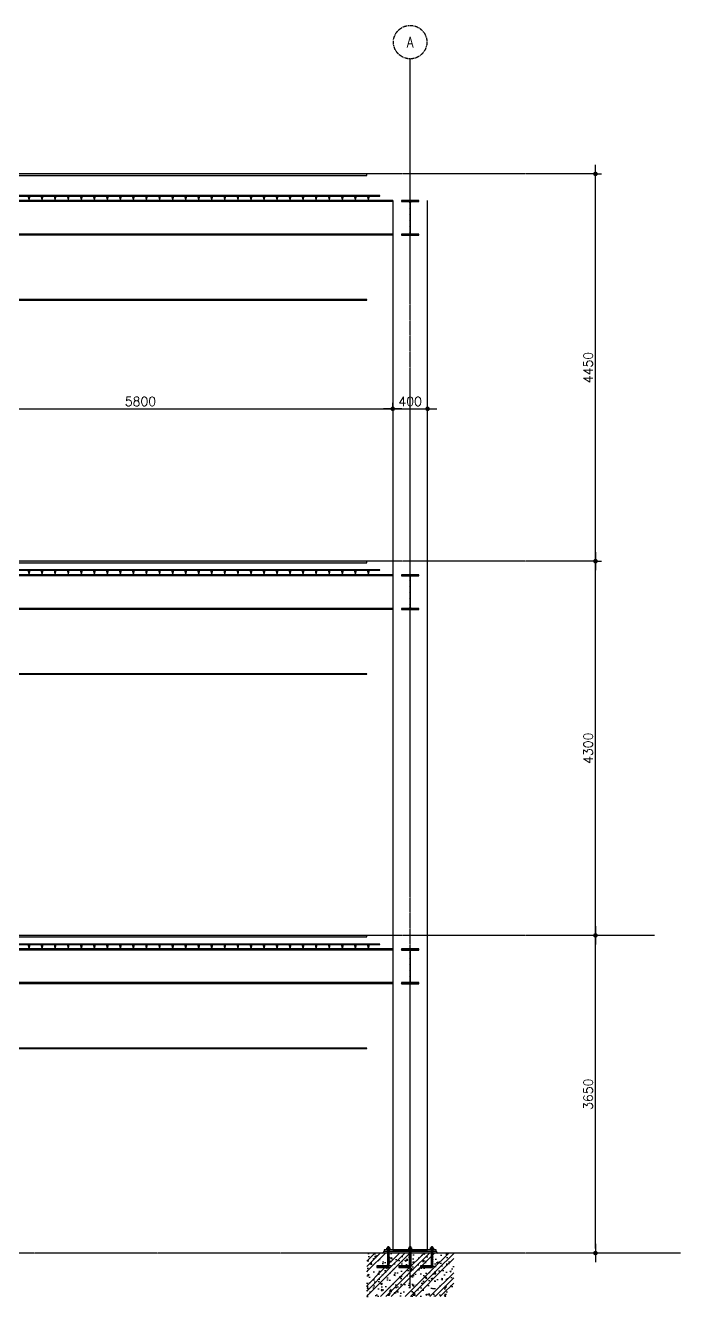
# Model space of a CAD drawing. Extents: x -3378 to 102197, y -3799 to 48702.
# Drawn here: x 66778 to 74309, y 20648 to 35254 of the extents above; entities that cross this region are included whole.
import ezdxf
from ezdxf.enums import TextEntityAlignment as Align

# ---------------------------------------------------------------- set-up
doc = ezdxf.new("R2010")
doc.units = 0
doc.linetypes.add('CENTER', pattern=[2, 1.25, -0.25, 0.25, -0.25])
doc.linetypes.add('DASHED', pattern=[0.75, 0.5, -0.25])
for name, color, linetype in [('24WELD', 55, 'Continuous'), ('FASTENERS_螺絲 固定五金', 124, 'Continuous'), ('GM_ANNO_DIMS', 4, 'Continuous'), ('GM_STEL_PRIM', 3, 'Continuous'), ('中心線 CENTER', 6, 'CENTER'), ('剖面線 HATCH', 251, 'Continuous'), ('結構體 STRUCTURAL', 154, 'Continuous'), ('螺絲、螺栓', 4, 'Continuous'), ('視覺模型鋁擠型暫替', 4, 'Continuous')]:
    doc.layers.add(name, color=color, linetype=linetype)
doc.layers.add('不顯示', color=254, linetype='Continuous', plot=False)
doc.styles.add('C1', font='simplex', dxfattribs={"bigfont": 'CHINESET'})
doc.styles.add('CD2', font='romand', dxfattribs={"height": 15})
doc.styles.add('romans', font='romans.shx', dxfattribs={"width": 0.5, "bigfont": ' chineset.shx'})
doc.dimstyles.new('DIMDD', dxfattribs={"dimscale": 100, "dimtxt": 0.25, "dimasz": 0.15, "dimexe": 0.2, "dimexo": 0, "dimgap": 0.09, "dimtad": 1, "dimdec": 1, "dimdsep": 46, "dimtxsty": 'C1', "dimblk1": 'DOT', "dimblk2": 'DOT', "dimsah": 1, "dimcen": 0.5, "dimazin": 0, "dimtfac": 1, "dimtdec": 1, "dimtix": 1, "dimtmove": 1, "dimatfit": 3, "dimldrblk": 'SLASH', "dimfxl": 10, "dimtolj": 1, "dimarcsym": 0})

# ---------------------------------------------------------------- blocks, each defined once
blk = doc.blocks.new('DOT')
blk.add_line((-2, 0), (2, 0))
at = {"const_width": 0.5}
blk.add_lwpolyline([(-0.25, 0, 1), (0.25, 0, 1)], format="xyb", close=True, dxfattribs=at)
blk = doc.blocks.new('*D811')
at = {"layer": 'Defpoints', "color": 0, "ltscale": 10, "transparency": 16777216}
for p in [(65201, 30849), (71001, 30849, 0), (71001, 30849)]:
    blk.add_point(p, dxfattribs=at)
at = {"layer": '不顯示', "color": 0, "lineweight": -2, "ltscale": 10, "transparency": 16777216}
for p, q in [((65201, 30849), (65201, 30919)), ((65254, 30849), (70949, 30849)), ((71001, 30849), (71001, 30919))]:
    blk.add_line(p, q, dxfattribs=at)
at = {"layer": '不顯示', "color": 0, "lineweight": -2, "ltscale": 10, "transparency": 16777216, "xscale": 52.5, "yscale": 52.5, "zscale": 52.5, "rotation": 180}
blk.add_blockref('DOT', (65201, 30849), dxfattribs=at)
at = {"layer": '不顯示', "color": 0, "lineweight": -2, "ltscale": 10, "transparency": 16777216, "xscale": 52.5, "yscale": 52.5, "zscale": 52.5}
blk.add_blockref('DOT', (71001, 30849), dxfattribs=at)
at = {"layer": '不顯示', "color": 2, "ltscale": 10, "transparency": 16777216, "insert": (68101, 30933), "char_height": 105, "attachment_point": 5, "style": 'C1'}
blk.add_mtext('\\A1;5800', dxfattribs=at)
blk = doc.blocks.new('_Dot')
at = {"color": 0, "linetype": 'ByBlock', "lineweight": -2}
blk.add_line((-0.5, 0), (-1, 0), dxfattribs=at)
at = {"color": 0, "linetype": 'ByBlock', "const_width": 0.5}
blk.add_lwpolyline([(-0.25, 0, 1), (0.25, 0, 1)], format="xyb", close=True, dxfattribs=at)
blk = doc.blocks.new('SLASH')
at = {"color": 0}
blk.add_line((-1, 0), (1, 0), dxfattribs=at)
at = {"color": 3, "linetype": 'Continuous'}
blk.add_line((-0.5, -0.5), (0.5, 0.5), dxfattribs=at)
blk = doc.blocks.new('*D812')
at = {"layer": 'Defpoints', "color": 0, "ltscale": 10, "transparency": 16777216}
for p in [(71001, 30849), (71401, 30849), (71401, 30849)]:
    blk.add_point(p, dxfattribs=at)
at = {"layer": '不顯示', "color": 0, "lineweight": -2, "ltscale": 10, "transparency": 16777216}
for p, q in [((71001, 30849), (71001, 30919)), ((71054, 30849), (71349, 30849)), ((71401, 30849), (71401, 30919))]:
    blk.add_line(p, q, dxfattribs=at)
at = {"layer": '不顯示', "color": 0, "lineweight": -2, "ltscale": 10, "transparency": 16777216, "xscale": 52.5, "yscale": 52.5, "zscale": 52.5, "rotation": 180}
blk.add_blockref('DOT', (71001, 30849), dxfattribs=at)
at = {"layer": '不顯示', "color": 0, "lineweight": -2, "ltscale": 10, "transparency": 16777216, "xscale": 52.5, "yscale": 52.5, "zscale": 52.5}
blk.add_blockref('DOT', (71401, 30849), dxfattribs=at)
at = {"layer": '不顯示', "color": 2, "ltscale": 10, "transparency": 16777216, "insert": (71201, 30933), "char_height": 105, "attachment_point": 5, "style": 'C1'}
blk.add_mtext('\\A1;400', dxfattribs=at)
blk = doc.blocks.new('H-400x200x8x13')
at = {"layer": '視覺模型鋁擠型暫替', "linetype": 'Continuous'}
h = blk.add_hatch(dxfattribs=at)
h.set_pattern_fill('ANSI31', color=1, scale=30, angle=180)
h.set_pattern_definition([(225, (85874.229, 995633.081), (2.65165043, -2.65165043), [])])
h.paths.add_polyline_path([(300, -400), (300, -387), (217, -387, -0.414214), (204, -374), (204, -26, -0.414214), (217, -13), (300, -13), (300, 0), (100, 0), (100, -13), (183, -13, -0.414214), (196, -26), (196, -374, -0.414214), (183, -387), (100, -387), (100, -400)])
blk.add_lwpolyline([(100, -13), (183, -13, -0.414214), (196, -26), (196, -374, -0.414214), (183, -387), (100, -387), (100, -400), (300, -400), (300, -387), (217, -387, -0.414214), (204, -374), (204, -26, -0.414214), (217, -13), (300, -13), (300, 0), (100, 0)], format="xyb", close=True, dxfattribs=at)
blk = doc.blocks.new('*U661')
blk.add_circle((0, 6), 6)
at = {"style": 'CD2', "width": 0.85}
blk.add_attdef('GRID-BUB', text='', height=3.75, dxfattribs=at).set_placement((0, 6), align=Align.MIDDLE)
blk = doc.blocks.new('*U700')
for centre, end in [((-236, 15.5), 284.45291), ((-233.5, 15.3), 284.45291), ((-231, 15.2), 284.45291), ((-228.5, 15), 284.45291), ((-226, 14.8), 284.45291), ((-223.5, 14.7), 284.45291), ((-221, 14.5), 284.45291), ((-218.5, 14.3), 284.45291), ((-216, 14.2), 284.45291), ((-213.5, 14), 284.45291), ((-211, 13.9), 284.45291), ((-208.6, 13.7), 284.45291), ((-206.1, 13.5), 284.45291), ((-203.6, 13.4), 284.45291), ((-201.1, 13.2), 284.45291), ((-198.6, 13), 284.45291), ((-196.1, 12.9), 284.45291), ((-193.6, 12.7), 284.45291), ((-191.1, 12.5), 284.45291), ((-188.6, 12.4), 284.45291), ((-186.1, 12.2), 284.45291), ((-183.6, 12.1), 284.45291), ((-181.1, 11.9), 284.45291), ((-178.6, 11.7), 284.45291), ((-176.1, 11.6), 284.45291), ((-173.6, 11.4), 284.45291), ((-171.1, 11.2), 284.45291), ((-168.6, 11.1), 284.45291), ((-166.1, 10.9), 284.45291), ((-163.6, 10.7), 284.45291), ((-161.2, 10.6), 284.45291), ((-158.7, 10.4), 284.45291), ((-156.2, 10.3), 284.45291), ((-153.7, 10.1), 284.45291), ((-151.2, 9.9), 284.45291), ((-148.7, 9.8), 284.45291), ((-146.2, 9.6), 284.45291), ((-143.7, 9.4), 284.45291), ((-141.2, 9.3), 284.45291), ((-138.7, 9.1), 284.45291), ((-136.2, 8.9), 284.45291), ((-133.7, 8.8), 284.45291), ((-131.2, 8.6), 284.45291), ((-128.7, 8.5), 284.45291), ((-126.2, 8.3), 284.45291), ((-123.7, 8.1), 284.45291), ((-121.2, 8), 284.45291), ((-118.7, 7.8), 284.45291), ((-116.2, 7.6), 284.45291), ((-113.8, 7.5), 284.45291), ((-111.3, 7.3), 284.45291), ((-108.8, 7.1), 284.45291), ((-106.3, 7), 284.45291), ((-103.8, 6.8), 284.45291), ((-101.3, 6.7), 284.45291), ((-98.8, 6.5), 284.45291), ((-96.3, 6.3), 284.45291), ((-93.8, 6.2), 284.45291), ((-91.3, 6), 284.45291), ((-88.8, 5.8), 284.45291), ((-86.3, 5.7), 284.45291), ((-83.8, 5.5), 284.45291), ((-81.3, 5.3), 284.45291), ((-78.8, 5.2), 284.45291), ((-76.3, 5), 284.45291), ((-73.8, 4.8), 284.45291), ((-71.3, 4.7), 284.45291), ((-68.9, 4.5), 284.45291), ((-66.4, 4.4), 284.45291), ((-63.9, 4.2), 284.45291), ((-61.4, 4), 284.45291), ((-58.9, 3.9), 284.45291), ((-56.4, 3.7), 284.45291), ((-53.9, 3.5), 284.45291), ((-51.4, 3.4), 284.45291), ((-48.9, 3.2), 284.45291), ((-46.4, 3), 284.45291), ((-43.9, 2.9), 284.45291), ((-41.4, 2.7), 284.45291), ((-38.9, 2.6), 284.45291), ((-36.4, 2.4), 284.45291), ((-33.9, 2.2), 284.45291), ((-31.4, 2.1), 284.45291), ((-28.9, 1.9), 284.45291), ((-26.4, 1.7), 284.45291), ((-23.9, 1.6), 284.45291), ((-21.5, 1.4), 284.45291), ((-19, 1.2), 284.45291), ((-16.5, 1.1), 284.45291), ((-14, 0.9), 284.45291), ((-11.5, 0.8), 284.45291), ((-9, 0.6), 284.45291), ((-6.5, 0.4), 284.45291), ((-4, 0.3), 356.24306)]:
    blk.add_arc(centre, 4, 176.24306, end)
blk = doc.blocks.new('M12_WASH')
at = {"color": 0, "linetype": 'ByBlock'}
for p, q in [((2.5, 1.6), (0, 0.9)), ((0, -1.6), (2.5, -0.9))]:
    blk.add_line(p, q, dxfattribs=at)
blk.add_lwpolyline([(0, -10.4), (2.5, -10.4), (2.5, 10.4), (0, 10.4)], close=True, dxfattribs=at)
blk = doc.blocks.new('柱墩座')
at = {"layer": '剖面線 HATCH'}
h = blk.add_hatch(dxfattribs=at)
h.set_pattern_fill('AR-CONC', color=256)
h.set_pattern_definition([(50, (-52643.91, -92915.07), (182.18467, -15.93909), [19.05, -209.55]), (355, (-52643.91, -92915.07), (-35.24342, 191.05685), [15.24, -167.6406]), (100.45144, (-52628.73, -92916.4), (146.94125, 175.11775), [16.19, -178.09024]), (46.1842, (-52643.91, -92864.27), (271.07904, -42.04233), [28.575, -314.325]), (96.63556, (-52621.32, -92867.78), (237.40413, 247.4261), [24.285, -267.1356]), (351.18415, (-52643.91, -92864.27), (237.4041, 247.4261), [22.86, -251.4597]), (21, (-52618.51, -92876.97), (151.6144, -102.2652), [19.05, -209.55]), (326, (-52618.51, -92876.97), (61.80203, 184.18797), [15.24, -167.64]), (71.45144, (-52605.88, -92885.5), (213.41642, 81.92277), [16.19, -178.08994]), (37.5, (-52643.914, -92915.07), (3.088603, 84.55504), [0, -165.608, 0, -170.18, 0, -168.275]), (7.5, (-52643.91, -92915.07), (66.81966, 100.180575), [0, -97.028, 0, -161.798, 0, -64.135]), (327.5, (-52700.556, -92915.07), (135.590595, -5.728744), [0, -63.5, 0, -198.12, 0, -262.89]), (317.5, (-52725.96, -92915.07), (148.12918, 25.42649), [0, -82.55, 0, -131.572, 0, -186.69])])
h.paths.add_polyline_path([(500, 500), (-500, 500), (-500, 0), (500, 0)])
h = blk.add_hatch(dxfattribs=at)
h.set_pattern_fill('GOST_GROUND', color=256, scale=20)
h.set_pattern_definition([(45, (173.72, -66444.85), (282.8427, 0), [400]), (45, (233.72, -66444.85), (282.8427, 0), [400]), (45, (293.72, -66444.85), (282.8427, 0), [400])])
h.paths.add_polyline_path([(500, 500), (-500, 500), (-500, 0), (500, 0)])
h = blk.add_hatch(dxfattribs=at)
h.set_pattern_fill('ANSI31', color=256, angle=90)
h.set_pattern_definition([(135, (-604199.8967, 102453.3672), (-2.24506403, -2.24506403), [])])
edge = h.paths.add_edge_path()
edge.add_line((-260, 536), (-260, 355))
edge.add_line((-260, 355), (-382, 355))
edge.add_line((-382, 355), (-382, 335))
edge.add_line((-382, 335), (-250, 335))
edge.add_arc((-250, 345), 10, 270, 360.0003)
edge.add_line((-240, 345), (-240, 536))
edge.add_line((-240, 536), (-260, 536))
h = blk.add_hatch(dxfattribs=at)
h.set_pattern_fill('ANSI31', color=256, angle=90)
h.set_pattern_definition([(135, (-603949.8967, 102453.3672), (-2.24506403, -2.24506403), [])])
edge = h.paths.add_edge_path()
edge.add_line((-10, 536), (-10, 355))
edge.add_line((-10, 355), (-132, 355))
edge.add_line((-132, 355), (-132, 335))
edge.add_line((-132, 335), (0, 335))
edge.add_arc((0, 345), 10, 270, 360.0003)
edge.add_line((10, 345), (10, 536))
edge.add_line((10, 536), (-10, 536))
h = blk.add_hatch(dxfattribs=at)
h.set_pattern_fill('ANSI31', color=256, angle=90)
h.set_pattern_definition([(135, (-603699.8967, 102453.3672), (-2.24506403, -2.24506403), [])])
edge = h.paths.add_edge_path()
edge.add_line((240, 536), (240, 355))
edge.add_line((240, 355), (118, 355))
edge.add_line((118, 355), (118, 335))
edge.add_line((118, 335), (250, 335))
edge.add_arc((250, 345), 10, 270, 360.0003)
edge.add_line((260, 345), (260, 536))
edge.add_line((260, 536), (240, 536))
at = {"layer": '結構體 STRUCTURAL'}
h = blk.add_hatch(dxfattribs=at)
h.set_pattern_fill('AR-CONC', color=6, scale=0.1)
h.set_pattern_definition([(50, (-1769.33, -66444.849), (18.218467, -1.5939086), [1.905, -20.955]), (355, (-1769.33, -66444.849), (-3.524342, 19.1056845), [1.524, -16.7640584]), (100.451445, (-1767.812, -66444.981), (14.6941247, 17.511775), [1.619001, -17.8090245]), (46.1842, (-1769.33, -66439.769), (27.107904, -4.204233), [2.8575, -31.4325]), (96.635558, (-1767.07, -66440.12), (23.740413, 24.742612), [2.428502, -26.713561]), (351.18415, (-1769.33, -66439.769), (23.740413, 24.742612), [2.285997, -25.145973]), (21, (-1766.79, -66441.039), (15.161439, -10.2265198), [1.905, -20.955]), (326, (-1766.79, -66441.039), (6.180203, 18.4187966), [1.524, -16.764]), (71.451445, (-1765.527, -66441.89), (21.341642, 8.192277), [1.619001, -17.808994]), (37.5, (-1769.33, -66444.8485), (0.3088603, 8.4555039), [0, -16.5608, 0, -17.018, 0, -16.8275]), (7.5, (-1769.33, -66444.8485), (6.6819663, 10.0180575), [0, -9.7028, 0, -16.1798, 0, -6.4135]), (327.5, (-1774.994, -66444.8485), (13.5590595, -0.5728744), [0, -6.35, 0, -19.812, 0, -26.289]), (317.5, (-1777.534, -66444.849), (14.8129181, 2.542649), [0, -8.255, 0, -13.1572, 0, -18.669])])
h.paths.add_polyline_path([(300, 520), (-300, 520, -0.156484), (-320, 500), (320, 500, -0.156484)])
at = {"linetype": 'DASHED'}
for p, q in [((-242, 569), (-258, 569)), ((-256, 570), (-256, 560)), ((-244, 570), (-244, 560)), ((8, 569), (-8, 569)), ((-6, 570), (-6, 560)), ((6, 570), (6, 560)), ((258, 569), (242, 569)), ((244, 570), (244, 560)), ((256, 570), (256, 560))]:
    blk.add_line(p, q, dxfattribs=at)
at = {"color": 0, "linetype": 'ByBlock'}
for points in [[(-235, 544), (-265, 544), (-267, 547), (-267, 558), (-265, 560), (-235, 560), (-233, 558), (-233, 547)], [(15, 544), (-15, 544), (-17, 547), (-17, 558), (-15, 560), (15, 560), (17, 558), (17, 547)], [(265, 544), (235, 544), (233, 547), (233, 558), (235, 560), (265, 560), (267, 558), (267, 547)]]:
    blk.add_lwpolyline(points, close=True, dxfattribs=at)
for points in [[(-267, 558, 0.024151), (-267, 557)], [(-267, 547, 0.024151), (-267, 546, 0.024151)], [(-234, 559, 0.442794), (-241, 557), (-241, 547, -0.309768), (-259, 547), (-259, 557, 0.442794), (-266, 559, 0.442794)], [(-266, 545, 0.442794), (-259, 547), (-259, 557, -0.309768), (-241, 557), (-241, 547, 0.442794), (-234, 545)], [(-233, 557, 0.024151), (-233, 558, 0.024151)], [(-233, 546, 0.024151), (-233, 547)], [(-17, 558, 0.024151), (-17, 557)], [(-17, 547, 0.024151), (-17, 546, 0.024151)], [(16, 559, 0.442794), (9, 557), (9, 547, -0.309768), (-9, 547), (-9, 557, 0.442794), (-16, 559, 0.442794)], [(-16, 545, 0.442794), (-9, 547), (-9, 557, -0.309768), (9, 557), (9, 547, 0.442794), (16, 545)], [(17, 557, 0.024151), (17, 558, 0.024151)], [(17, 546, 0.024151), (17, 547)], [(233, 558, 0.024151), (233, 557)], [(233, 547, 0.024151), (233, 546, 0.024151)], [(266, 559, 0.442794), (259, 557), (259, 547, -0.309768), (241, 547), (241, 557, 0.442794), (234, 559, 0.442794)], [(234, 545, 0.442794), (241, 547), (241, 557, -0.309768), (259, 557), (259, 547, 0.442794), (266, 545)], [(267, 557, 0.024151), (267, 558, 0.024151)], [(267, 546, 0.024151), (267, 547)]]:
    blk.add_lwpolyline(points, format="xyb", dxfattribs=at)
at = {"layer": 'FASTENERS_螺絲 固定五金', "linetype": 'Continuous'}
for points in [[(-269, 536), (-269, 540), (-232, 540), (-232, 536), (-269, 536)], [(-19, 536), (-19, 540), (18, 540), (18, 536), (-19, 536)], [(231, 536), (231, 540), (268, 540), (268, 536), (231, 536)]]:
    blk.add_lwpolyline(points, dxfattribs=at)
at = {"layer": 'FASTENERS_螺絲 固定五金', "linetype": 'ByBlock'}
for points in [[(-240, 560), (-240, 569), (-244, 570), (-256, 570), (-260, 569), (-260, 560)], [(10, 560), (10, 569), (6, 570), (-6, 570), (-10, 569), (-10, 560)], [(260, 560), (260, 569), (256, 570), (244, 570), (240, 569), (240, 560)]]:
    blk.add_lwpolyline(points, dxfattribs=at)
at = {"layer": 'GM_ANNO_DIMS'}
for points in [[(-260, 536), (-260, 355), (-382, 355), (-382, 335), (-250, 335, 0.414215), (-240, 345), (-240, 536)], [(-10, 536), (-10, 355), (-132, 355), (-132, 335), (0, 335, 0.414215), (10, 345), (10, 536)], [(240, 536), (240, 355), (118, 355), (118, 335), (250, 335, 0.414215), (260, 345), (260, 536)]]:
    blk.add_lwpolyline(points, format="xyb", close=True, dxfattribs=at)
at = {"layer": '結構體 STRUCTURAL'}
for p, q in [((500, 500), (-500, 500)), ((200, 536), (-200, 536))]:
    blk.add_line(p, q, dxfattribs=at)
at = {"layer": '結構體 STRUCTURAL', "color": 2, "linetype": 'Continuous'}
blk.add_lwpolyline([(-300, 536), (-300, 520), (300, 520), (300, 536)], close=True, dxfattribs=at)
at = {"layer": '結構體 STRUCTURAL', "color": 6}
for centre, start, end in [((-341, 541), 297.2125, 332.7875), ((341, 541), 207.2125, 242.7875)]:
    blk.add_arc(centre, 46.3, start, end, dxfattribs=at)
at = {"layer": 'FASTENERS_螺絲 固定五金', "linetype": 'ByBlock', "xscale": -1.666666666666748, "yscale": 1.666666666666748, "zscale": 1.666666666666742, "rotation": 90}
for p in [(-250, 544), (0, 544), (250, 544)]:
    blk.add_blockref('M12_WASH', p, dxfattribs=at)
at = {"layer": 'Defpoints', "color": 8, "style": 'romans', "width": 0.8}
for p in [(-240, 551), (10, 551), (260, 551)]:
    blk.add_text('M20', height=2.1, dxfattribs=at).set_placement(p)
blk = doc.blocks.new('室內地板')
at = {"layer": '結構體 STRUCTURAL'}
h = blk.add_hatch(dxfattribs=at)
h.set_pattern_fill('AR-HBONE', color=256, scale=0.1)
h.set_pattern_definition([(45, (-52753.211, -90985.298), (0, 14.3684098), [30.48, -10.16]), (135, (-52746.026, -90978.114), (1e-15, 14.3684098), [30.48, -10.16])])
h.paths.add_polyline_path([(0, 0), (0, -18), (11600, -18), (11600, 0)])
blk.add_lwpolyline([(0, 0), (0, -18), (11600, -18), (11600, 0)], close=True, dxfattribs=at)
blk = doc.blocks.new('屋頂地板')
at = {"layer": '結構體 STRUCTURAL'}
h = blk.add_hatch(dxfattribs=at)
h.set_pattern_fill('AR-HBONE', color=256, scale=0.1)
h.set_pattern_definition([(45, (-52753.211, -90985.298), (0, 14.3684098), [30.48, -10.16]), (135, (-52746.027, -90978.114), (1e-15, 14.3684098), [30.48, -10.16])])
h.paths.add_polyline_path([(0, 0), (0, -18), (11600, -18), (11600, 0)])
blk.add_lwpolyline([(0, 0), (0, -18), (11600, -18), (11600, 0)], close=True, dxfattribs=at)
blk = doc.blocks.new('6t 矽酸鈣板')
at = {"layer": '結構體 STRUCTURAL', "ltscale": 50}
h = blk.add_hatch(dxfattribs=at)
h.set_pattern_fill('JIS_LC_20', color=256, scale=2, angle=45)
h.set_pattern_definition([(90, (-51370.39, -83265.073), (-40, 0), []), (90, (-51369.823, -83264.507), (-40, 0), [])])
h.paths.add_polyline_path([(11600, 6), (215, 6), (215, 0), (11600, 0)])
at = {"layer": '結構體 STRUCTURAL'}
blk.add_lwpolyline([(215, 6), (215, 0), (11600, 0), (11600, 6)], close=True, dxfattribs=at)
blk = doc.blocks.new('*D886')
at = {"layer": 'Defpoints', "color": 0, "ltscale": 10, "transparency": 16777216}
for p in [(73331, 24798), (74010, 24798), (74309, 21148, 0)]:
    blk.add_point(p, dxfattribs=at)
at = {"layer": '不顯示', "color": 0, "lineweight": -2, "ltscale": 10, "transparency": 16777216}
for p, q in [((74010, 24798), (73261, 24798)), ((73331, 21201), (73331, 24746)), ((74309, 21148), (73261, 21148))]:
    blk.add_line(p, q, dxfattribs=at)
at = {"layer": '不顯示', "color": 0, "lineweight": -2, "ltscale": 10, "transparency": 16777216, "xscale": 52.5, "yscale": 52.5, "zscale": 52.5}
for p, rotation in [((73331, 24798), 90), ((73331, 21148), 270)]:
    blk.add_blockref('DOT', p, dxfattribs=dict(at, rotation=rotation))
at = {"layer": '不顯示', "color": 2, "ltscale": 10, "transparency": 16777216, "insert": (73247, 22973), "char_height": 105, "attachment_point": 5, "rotation": 90, "style": 'C1'}
blk.add_mtext('\\A1;3650', dxfattribs=at)
blk = doc.blocks.new('*D887')
at = {"layer": 'Defpoints', "color": 0, "ltscale": 10, "transparency": 16777216}
for p in [(73331, 29098, 0), (73331, 29098), (74010, 24798)]:
    blk.add_point(p, dxfattribs=at)
at = {"layer": '不顯示', "color": 0, "lineweight": -2, "ltscale": 10, "transparency": 16777216}
for p, q in [((73331, 29098), (73401, 29098)), ((73331, 24851), (73331, 29046)), ((74010, 24798), (73261, 24798))]:
    blk.add_line(p, q, dxfattribs=at)
at = {"layer": '不顯示', "color": 0, "lineweight": -2, "ltscale": 10, "transparency": 16777216, "xscale": 52.5, "yscale": 52.5, "zscale": 52.5}
for p, rotation in [((73331, 29098), 90), ((73331, 24798), 270)]:
    blk.add_blockref('DOT', p, dxfattribs=dict(at, rotation=rotation))
at = {"layer": '不顯示', "color": 2, "ltscale": 10, "transparency": 16777216, "insert": (73247, 26948), "char_height": 105, "attachment_point": 5, "rotation": 90, "style": 'C1'}
blk.add_mtext('\\A1;4300', dxfattribs=at)
blk = doc.blocks.new('*D888')
at = {"layer": 'Defpoints', "color": 0, "ltscale": 10, "transparency": 16777216}
for p in [(73331, 33548), (73331, 33548), (73331, 29098)]:
    blk.add_point(p, dxfattribs=at)
at = {"layer": '不顯示', "color": 0, "lineweight": -2, "ltscale": 10, "transparency": 16777216}
for p, q in [((73331, 33548), (73401, 33548)), ((73331, 29151), (73331, 33496)), ((73331, 29098), (73401, 29098))]:
    blk.add_line(p, q, dxfattribs=at)
at = {"layer": '不顯示', "color": 0, "lineweight": -2, "ltscale": 10, "transparency": 16777216, "xscale": 52.5, "yscale": 52.5, "zscale": 52.5}
for p, rotation in [((73331, 33548), 90), ((73331, 29098), 270)]:
    blk.add_blockref('DOT', p, dxfattribs=dict(at, rotation=rotation))
at = {"layer": '不顯示', "color": 2, "ltscale": 10, "transparency": 16777216, "insert": (73247, 31323), "char_height": 105, "attachment_point": 5, "rotation": 90, "style": 'C1'}
blk.add_mtext('\\A1;4450', dxfattribs=at)
blk = doc.blocks.new('*U768')
at = {"layer": 'GM_STEL_PRIM'}
for p, q in [((0, -15), (-11, 25)), ((0, -15), (11, 25)), ((0, -25), (0, -15))]:
    blk.add_line(p, q, dxfattribs=at)
blk = doc.blocks.new('*U769')
at = {"layer": 'GM_ANNO_DIMS', "color": 0, "linetype": 'ByBlock', "lineweight": -2}
for p in [(7650, 0), (7800, 0), (7950, 0), (8100, 0), (8250, 0), (8400, 0), (8550, 0), (8700, 0), (8850, 0), (9000, 0), (9150, 0), (9300, 0), (9450, 0), (9600, 0), (9750, 0), (9900, 0), (10050, 0), (10200, 0), (10350, 0), (10500, 0), (10650, 0), (10800, 0), (10950, 0), (11100, 0), (11250, 0), (11400, 0), (11550, 0)]:
    blk.add_blockref('*U768', p, dxfattribs=at)
blk = doc.blocks.new('*U757')
at = {"layer": 'GM_STEL_PRIM'}
for p, q in [((0, -15), (-11, 25)), ((0, -15), (11, 25)), ((0, -25), (0, -15))]:
    blk.add_line(p, q, dxfattribs=at)
blk = doc.blocks.new('*U758')
at = {"layer": 'GM_ANNO_DIMS', "color": 0, "linetype": 'ByBlock', "lineweight": -2}
for p in [(7650, 0), (7800, 0), (7950, 0), (8100, 0), (8250, 0), (8400, 0), (8550, 0), (8700, 0), (8850, 0), (9000, 0), (9150, 0), (9300, 0), (9450, 0), (9600, 0), (9750, 0), (9900, 0), (10050, 0), (10200, 0), (10350, 0), (10500, 0), (10650, 0), (10800, 0), (10950, 0), (11100, 0), (11250, 0), (11400, 0), (11550, 0)]:
    blk.add_blockref('*U757', p, dxfattribs=at)
blk = doc.blocks.new('*U749')
at = {"layer": 'GM_STEL_PRIM'}
for p, q in [((0, -15), (-11, 25)), ((0, -15), (11, 25)), ((0, -25), (0, -15))]:
    blk.add_line(p, q, dxfattribs=at)
blk = doc.blocks.new('*U750')
at = {"layer": 'GM_ANNO_DIMS', "color": 0, "linetype": 'ByBlock', "lineweight": -2}
for p in [(7650, 0), (7800, 0), (7950, 0), (8100, 0), (8250, 0), (8400, 0), (8550, 0), (8700, 0), (8850, 0), (9000, 0), (9150, 0), (9300, 0), (9450, 0), (9600, 0), (9750, 0), (9900, 0), (10050, 0), (10200, 0), (10350, 0), (10500, 0), (10650, 0), (10800, 0), (10950, 0), (11100, 0), (11250, 0), (11400, 0), (11550, 0)]:
    blk.add_blockref('*U749', p, dxfattribs=at)

msp = doc.modelspace()

# ---------------------------------------------------------------- linework, layer by layer
at = {"layer": 'GM_STEL_PRIM', "elevation": 0}
for points in [[(70851.113, 33298.085), (59151.111, 33298.085), (59151.111, 33293.085), (70851.113, 33293.085)], [(70851.113, 28998.085), (59151.111, 28998.085), (59151.111, 28993.085), (70851.113, 28993.085)], [(70851.113, 24698.085), (59151.111, 24698.085), (59151.111, 24693.085), (70851.113, 24693.085)]]:
    msp.add_lwpolyline(points, close=True, dxfattribs=at)
at = {"layer": '中心線 CENTER', "ltscale": 15}
for p, q in [((71201.113, 20743.085), (71201.113, 34870.216)), ((73331.115, 33548.085), (54300.371, 33548.085, 0)), ((73331.115, 29098.085), (54300.371, 29098.085, 0)), ((73331.115, 24798.085), (54300.371, 24798.085, 0)), ((73331.115, 21148.085), (54300.371, 21148.085, 0))]:
    msp.add_line(p, q, dxfattribs=at)
at = {"layer": '結構體 STRUCTURAL'}
for p, q in [((71001.113, 33243.085), (59551.111, 33243.085, 0)), ((71001.113, 33230.085), (59551.111, 33230.085, 0)), ((71001.113, 33243.085), (71001.113, 21180.085, 0)), ((71401.113, 21180.085, 0), (71401.113, 33243.085)), ((71001.113, 32856.085), (59551.111, 32856.085, 0)), ((71001.113, 32843.085), (59551.111, 32843.085, 0)), ((71001.113, 28943.085), (59551.111, 28943.085, 0)), ((71001.113, 28930.085), (59551.111, 28930.085, 0)), ((71001.113, 28556.085), (59551.111, 28556.085, 0)), ((71001.113, 28543.085), (59551.111, 28543.085, 0)), ((71001.113, 24643.085), (59551.111, 24643.085, 0)), ((71001.113, 24630.085), (59551.111, 24630.085, 0)), ((71001.113, 24256.085), (59551.111, 24256.085, 0)), ((71001.113, 24243.085), (59551.111, 24243.085, 0)), ((71401.113, 21180.085, 0), (71001.113, 21180.085, 0))]:
    msp.add_line(p, q, dxfattribs=at)

# ---------------------------------------------------------------- block references
at = {"layer": '24WELD', "xscale": -1.582031250000002, "yscale": 1.582031250000002, "zscale": 1.582031250000002, "rotation": 176.2430628015468}
msp.add_blockref('*U700', (71389.553, 21180.085, 0), dxfattribs=at)
at = {"layer": 'GM_ANNO_DIMS'}
for name, p in [('*U769', (59172.111, 33268.085, 0)), ('*U758', (59172.111, 28968.085, 0)), ('*U750', (59172.111, 24668.085, 0))]:
    msp.add_blockref(name, p, dxfattribs=at)
at = {"layer": '中心線 CENTER', "xscale": 32.00000000000001, "yscale": 32.00000000000001, "zscale": 32.00000000000001}
msp.add_blockref('*U661', (71201.113, 34870.216), dxfattribs=at).add_auto_attribs({'GRID-BUB': 'A'})
at = {"layer": '螺絲、螺栓'}
for name, p in [('屋頂地板', (59101.111, 33548.085, 0)), ('6t 矽酸鈣板', (59101.111, 32098.085, 0)), ('室內地板', (59101.111, 29098.085, 0)), ('6t 矽酸鈣板', (59101.111, 27798.085)), ('室內地板', (59101.111, 24798.085, 0)), ('6t 矽酸鈣板', (59101.111, 23498.085)), ('柱墩座', (71201.113, 20648.085, 0))]:
    msp.add_blockref(name, p, dxfattribs=at)
at = {"layer": '視覺模型鋁擠型暫替', "linetype": 'Continuous'}
for p in [(71001.113, 33243.085), (71001.113, 28943.085), (71001.113, 24643.085)]:
    msp.add_blockref('H-400x200x8x13', p, dxfattribs=at)

# ---------------------------------------------------------------- dimensions: what is measured, and where the dimension line sits
at = {"layer": '不顯示', "ltscale": 10}
for base, p1, p2, picture, middle in [((73331.115, 33548.085), (73331.115, 29098.085), (73331.115, 33548.085), '*D888', (73247.115, 31323.085)), ((73331.115, 29098.085, 0), (74009.631, 24798.085, 0), (73331.115, 29098.085), '*D887', (73247.115, 26948.085, 0)), ((73331.115, 24798.085, 0), (74309.374, 21148.085), (74009.631, 24798.085, 0), '*D886', (73247.115, 22973.085, 0))]:
    dim = msp.add_linear_dim(base=base, p1=p1, p2=p2, angle=90, dimstyle='DIMDD', override={"dimscale": 350, "dimtxt": 0.3, "dimclrt": 2}, dxfattribs=at)
    dim.commit()
    dim.dimension.update_dxf_attribs({"geometry": picture, "text_midpoint": middle})
for base, p1, p2, picture, middle in [((71001.113, 30849.121, 0), (65201.113, 30849.121, 0), (71001.113, 30849.121), '*D811', (68101.113, 30933.121, 0)), ((71401.113, 30849.121), (71001.113, 30849.121), (71401.113, 30849.121), '*D812', (71201.113, 30933.121))]:
    dim = msp.add_linear_dim(base=base, p1=p1, p2=p2, dimstyle='DIMDD', override={"dimscale": 350, "dimtxt": 0.3, "dimclrt": 2}, dxfattribs=at)
    dim.commit()
    dim.dimension.update_dxf_attribs({"geometry": picture, "text_midpoint": middle})

doc.saveas('drawing.dxf')
